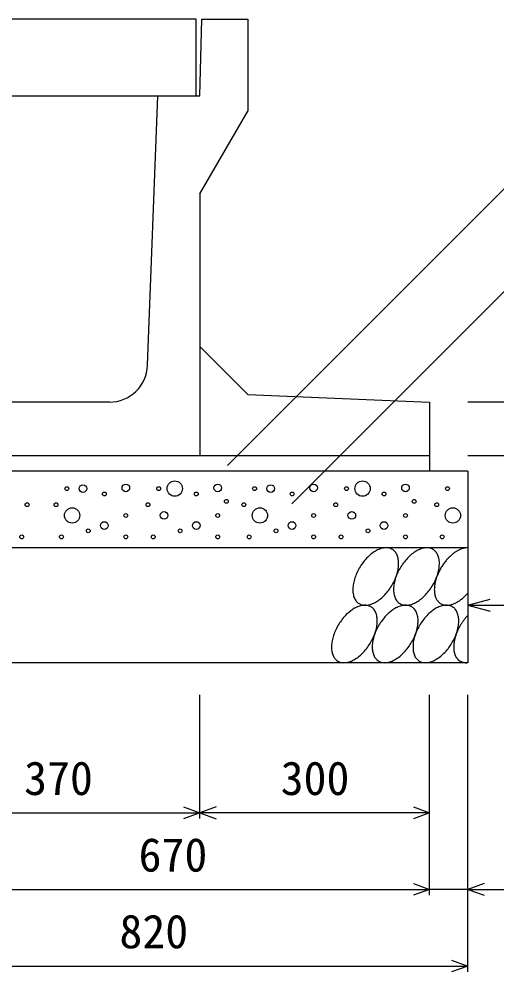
# Model space of a CAD drawing. Units: millimetres, scale not verified. Extents: x -25200 to 25200, y -8910 to 8910.
# Drawn here: x 9379 to 10003, y 5162 to 6406 of the extents above; entities that cross this region are included whole.
import ezdxf
from ezdxf.enums import TextEntityAlignment as Align

# ---------------------------------------------------------------- set-up
doc = ezdxf.new("R2010")
doc.units = ezdxf.units.MM
doc.header["$LTSCALE"] = 30
for name, color, linetype, lineweight in [('0-0_DIM', 7, 'Continuous', 25), ('0-2_HATCH', 6, 'Continuous', 25), ('0-5_OUTLINE', 3, 'Continuous', 25)]:
    doc.layers.add(name, color=color, linetype=linetype, lineweight=lineweight)
doc.styles.add('ＭＳ ゴシック', font='')
doc.styles.get('ＭＳ ゴシック').set_extended_font_data('MS Gothic')

msp = doc.modelspace()

# ---------------------------------------------------------------- linework, layer by layer
at = {"layer": '0-0_DIM'}
for p, q in [((10159.3, 6331.6), (9650.69, 5822.99)), ((10094.97, 6132.94), (9735.07, 5773.04)), ((10137.28, 5905.67), (9964.78, 5905.67)), ((10137.28, 5835.67), (9964.78, 5835.67)), ((9964.78, 5640.67), (9993.76, 5648.44)), ((9964.78, 5640.67), (10398.09, 5640.67)), ((9964.78, 5640.67), (9993.76, 5632.91)), ((9614.78, 5362.25), (9614.78, 5523.61)), ((9914.78, 5262.25), (9914.78, 5523.61)), ((9964.78, 5162.25), (9964.78, 5523.61)), ((9244.78, 5369.75), (9614.78, 5369.75)), ((9914.78, 5369.75), (9614.78, 5369.75)), ((9244.78, 5269.75), (9914.78, 5269.75)), ((9964.78, 5269.75), (9914.78, 5269.75)), ((9964.78, 5269.75), (10106.57, 5269.75)), ((9144.78, 5169.75), (9964.78, 5169.75))]:
    msp.add_line(p, q, dxfattribs=at)
for points in [[(9593.64, 5377.44), (9614.78, 5369.75), (9593.64, 5362.05)], [(9635.92, 5377.44), (9614.78, 5369.75), (9635.92, 5362.05)], [(9893.64, 5377.44), (9914.78, 5369.75), (9893.64, 5362.05)], [(9893.64, 5277.44), (9914.78, 5269.75), (9893.64, 5262.05)], [(9985.92, 5277.44), (9964.78, 5269.75), (9985.92, 5262.05)], [(9943.64, 5177.44), (9964.78, 5169.75), (9943.64, 5162.05)]]:
    msp.add_lwpolyline(points, dxfattribs=at)
at = {"layer": '0-2_HATCH'}
msp.add_lwpolyline([(9209.78, 6405.67), (9209.78, 6305.67), (9609.78, 6305.67), (9609.78, 6405.67)], close=True, dxfattribs=at)
for points in [[(9866.28, 5713.45), (9865.28, 5714.03), (9864.18, 5714.52), (9863.08, 5714.93), (9861.88, 5715.24), (9860.68, 5715.47), (9859.48, 5715.6), (9858.18, 5715.65), (9856.88, 5715.6), (9855.48, 5715.47), (9854.08, 5715.24), (9852.68, 5714.93), (9851.28, 5714.52), (9849.88, 5714.03), (9848.38, 5713.46), (9846.98, 5712.79), (9845.48, 5712.05), (9843.98, 5711.22), (9842.58, 5710.31), (9841.08, 5709.33), (9839.58, 5708.27), (9838.18, 5707.14), (9836.78, 5705.93), (9835.38, 5704.66), (9833.98, 5703.33), (9832.58, 5701.94), (9831.28, 5700.49), (9829.98, 5698.98), (9828.68, 5697.43), (9827.48, 5695.83), (9826.28, 5694.18), (9825.18, 5692.5), (9824.08, 5690.78), (9822.98, 5689.03), (9821.98, 5687.26), (9821.08, 5685.46), (9820.18, 5683.65), (9819.38, 5681.82), (9818.58, 5679.99), (9817.88, 5678.15)], [(9873.68, 5701.94), (9873.38, 5703.33), (9872.98, 5704.66), (9872.48, 5705.93), (9871.98, 5707.13), (9871.28, 5708.27), (9870.68, 5709.33), (9869.88, 5710.31), (9869.08, 5711.22), (9868.18, 5712.05), (9867.28, 5712.79), (9866.28, 5713.45)], [(9919.48, 5713.45), (9918.48, 5714.03), (9917.38, 5714.52), (9916.28, 5714.93), (9915.08, 5715.24), (9913.88, 5715.47), (9912.68, 5715.6), (9911.38, 5715.65), (9910.08, 5715.6), (9908.68, 5715.47), (9907.28, 5715.24), (9905.88, 5714.93), (9904.48, 5714.52), (9903.08, 5714.03), (9901.58, 5713.46), (9900.18, 5712.79), (9898.68, 5712.05), (9897.18, 5711.22), (9895.78, 5710.31), (9894.28, 5709.33), (9892.78, 5708.27), (9891.38, 5707.14), (9889.98, 5705.93), (9888.58, 5704.66), (9887.18, 5703.33), (9885.78, 5701.94), (9884.48, 5700.49), (9883.18, 5698.98), (9881.88, 5697.43), (9880.68, 5695.83), (9879.48, 5694.18), (9878.38, 5692.5), (9877.28, 5690.78), (9876.18, 5689.03), (9875.18, 5687.26), (9874.28, 5685.46), (9873.38, 5683.65), (9872.58, 5681.82), (9871.78, 5679.99), (9871.08, 5678.15)], [(9926.98, 5701.94), (9926.58, 5703.33), (9926.18, 5704.66), (9925.68, 5705.93), (9925.18, 5707.13), (9924.48, 5708.27), (9923.88, 5709.33), (9923.08, 5710.31), (9922.28, 5711.22), (9921.38, 5712.05), (9920.48, 5712.79), (9919.48, 5713.45)], [(9964.78, 5715.65), (9963.88, 5715.64), (9963.08, 5715.59), (9962.18, 5715.5), (9961.28, 5715.38), (9960.38, 5715.21), (9959.48, 5715.01), (9958.58, 5714.77), (9957.58, 5714.49), (9956.68, 5714.18), (9955.68, 5713.83), (9954.78, 5713.44), (9953.78, 5713.01), (9952.88, 5712.55), (9951.88, 5712.06), (9950.98, 5711.53), (9949.98, 5710.96), (9948.98, 5710.36), (9948.08, 5709.73), (9947.08, 5709.07), (9946.18, 5708.37), (9945.18, 5707.64), (9944.28, 5706.88), (9943.38, 5706.1), (9942.48, 5705.28), (9941.48, 5704.44), (9940.58, 5703.56), (9939.68, 5702.67), (9938.88, 5701.75), (9937.98, 5700.8), (9937.08, 5699.83), (9936.28, 5698.84), (9935.48, 5697.82), (9934.58, 5696.79), (9933.78, 5695.74), (9933.08, 5694.66), (9932.28, 5693.58), (9931.58, 5692.47), (9930.78, 5691.35), (9930.08, 5690.22)], [(9840.58, 5642.84), (9842.08, 5643.5), (9843.58, 5644.25), (9844.98, 5645.07), (9846.48, 5645.98), (9847.98, 5646.97), (9849.38, 5648.03), (9850.78, 5649.16), (9852.28, 5650.36), (9853.68, 5651.63), (9855.08, 5652.96), (9856.38, 5654.36), (9857.78, 5655.81), (9859.08, 5657.31), (9860.28, 5658.87), (9861.58, 5660.47), (9862.68, 5662.11), (9863.88, 5663.79), (9864.98, 5665.51), (9865.98, 5667.26), (9866.98, 5669.03), (9867.98, 5670.83), (9868.78, 5672.64), (9869.68, 5674.47), (9870.38, 5676.31), (9871.08, 5678.15), (9871.78, 5679.99), (9872.28, 5681.82), (9872.78, 5683.65), (9873.28, 5685.46), (9873.58, 5687.26), (9873.88, 5689.03), (9874.18, 5690.78), (9874.28, 5692.5), (9874.38, 5694.18), (9874.38, 5695.82), (9874.38, 5697.42), (9874.18, 5698.98), (9873.98, 5700.48), (9873.68, 5701.94)], [(9893.78, 5642.84), (9895.28, 5643.5), (9896.78, 5644.25), (9898.18, 5645.07), (9899.68, 5645.98), (9901.18, 5646.97), (9902.58, 5648.03), (9904.08, 5649.16), (9905.48, 5650.36), (9906.88, 5651.63), (9908.28, 5652.96), (9909.58, 5654.36), (9910.98, 5655.81), (9912.28, 5657.31), (9913.48, 5658.87), (9914.78, 5660.47), (9915.88, 5662.11), (9917.08, 5663.79), (9918.18, 5665.51), (9919.18, 5667.26), (9920.18, 5669.03), (9921.18, 5670.83), (9921.98, 5672.64), (9922.88, 5674.47), (9923.58, 5676.31), (9924.28, 5678.15), (9924.98, 5679.99), (9925.48, 5681.82), (9926.08, 5683.65), (9926.48, 5685.46), (9926.88, 5687.26), (9927.18, 5689.03), (9927.38, 5690.78), (9927.48, 5692.5), (9927.58, 5694.18), (9927.58, 5695.82), (9927.58, 5697.42), (9927.38, 5698.98), (9927.18, 5700.48), (9926.98, 5701.94)], [(9930.08, 5690.22), (9929.48, 5689.08), (9928.78, 5687.92), (9928.18, 5686.75), (9927.58, 5685.58), (9926.98, 5684.4), (9926.38, 5683.21), (9925.88, 5682.01), (9925.38, 5680.82), (9924.88, 5679.62), (9924.38, 5678.41), (9923.98, 5677.21), (9923.58, 5676.01), (9923.18, 5674.81), (9922.88, 5673.61), (9922.58, 5672.42), (9922.28, 5671.24), (9921.98, 5670.06), (9921.78, 5668.89), (9921.58, 5667.73), (9921.38, 5666.58), (9921.28, 5665.44), (9921.18, 5664.31), (9921.08, 5663.2), (9921.08, 5662.11), (9920.98, 5661.03), (9921.08, 5659.97), (9921.08, 5658.93), (9921.18, 5657.9), (9921.28, 5656.9), (9921.38, 5655.92), (9921.58, 5654.96), (9921.78, 5654.03), (9921.98, 5653.12), (9922.28, 5652.24), (9922.58, 5651.38), (9922.88, 5650.55), (9923.18, 5649.75), (9923.58, 5648.98), (9923.98, 5648.24)], [(9817.88, 5678.15), (9817.28, 5676.31), (9816.68, 5674.47), (9816.18, 5672.65), (9815.78, 5670.83), (9815.38, 5669.04), (9815.08, 5667.26), (9814.88, 5665.52), (9814.68, 5663.8), (9814.58, 5662.12), (9814.58, 5660.47), (9814.68, 5658.87), (9814.78, 5657.31), (9814.98, 5655.81), (9815.28, 5654.36), (9815.58, 5652.96), (9816.08, 5651.63), (9816.48, 5650.36), (9817.08, 5649.16), (9817.68, 5648.03), (9818.38, 5646.97), (9819.08, 5645.98), (9819.88, 5645.08), (9820.78, 5644.25), (9821.68, 5643.5), (9822.68, 5642.84), (9823.68, 5642.26), (9824.78, 5641.77), (9825.88, 5641.37), (9827.08, 5641.05), (9828.28, 5640.83), (9829.58, 5640.69), (9830.88, 5640.65), (9832.18, 5640.69), (9833.48, 5640.83), (9834.88, 5641.05), (9836.28, 5641.37), (9837.68, 5641.77), (9839.18, 5642.26), (9840.58, 5642.84)], [(9871.08, 5678.15), (9870.48, 5676.31), (9869.88, 5674.47), (9869.38, 5672.65), (9868.98, 5670.83), (9868.58, 5669.04), (9868.28, 5667.26), (9868.08, 5665.52), (9867.88, 5663.8), (9867.78, 5662.12), (9867.78, 5660.47), (9867.88, 5658.87), (9867.98, 5657.31), (9868.18, 5655.81), (9868.48, 5654.36), (9868.88, 5652.96), (9869.28, 5651.63), (9869.78, 5650.36), (9870.28, 5649.16), (9870.88, 5648.03), (9871.58, 5646.97), (9872.28, 5645.98), (9873.18, 5645.08), (9873.98, 5644.25), (9874.88, 5643.5), (9875.88, 5642.84), (9876.88, 5642.26), (9877.98, 5641.77), (9879.18, 5641.37), (9880.28, 5641.05), (9881.48, 5640.83), (9882.78, 5640.69), (9884.08, 5640.65), (9885.38, 5640.69), (9886.78, 5640.83), (9888.08, 5641.05), (9889.48, 5641.37), (9890.98, 5641.77), (9892.38, 5642.26), (9893.78, 5642.84)], [(9923.98, 5648.24), (9924.38, 5647.53), (9924.88, 5646.85), (9925.38, 5646.21), (9925.88, 5645.59), (9926.38, 5645.01), (9926.98, 5644.47), (9927.58, 5643.96), (9928.18, 5643.48), (9928.78, 5643.04), (9929.48, 5642.63), (9930.08, 5642.27), (9930.78, 5641.94), (9931.58, 5641.64), (9932.28, 5641.38), (9933.08, 5641.17), (9933.78, 5640.99), (9934.58, 5640.84), (9935.48, 5640.74), (9936.28, 5640.67), (9937.08, 5640.65), (9937.98, 5640.66), (9938.88, 5640.71), (9939.68, 5640.8), (9940.58, 5640.93), (9941.48, 5641.09), (9942.48, 5641.29), (9943.38, 5641.54), (9944.28, 5641.82), (9945.18, 5642.13), (9946.18, 5642.49), (9947.08, 5642.88), (9948.08, 5643.3), (9948.98, 5643.77), (9949.98, 5644.26), (9950.98, 5644.8), (9951.88, 5645.36), (9952.88, 5645.96), (9953.78, 5646.6), (9954.78, 5647.26)], [(9954.78, 5647.26), (9955.68, 5647.96), (9956.68, 5648.69), (9957.58, 5649.45), (9958.58, 5650.24), (9959.48, 5651.06), (9960.38, 5651.9), (9961.28, 5652.77), (9962.18, 5653.67), (9963.08, 5654.6), (9963.88, 5655.54), (9964.78, 5656.51)], [(9838.48, 5638.46), (9837.38, 5639.04), (9836.28, 5639.53), (9835.18, 5639.94), (9833.98, 5640.25), (9832.78, 5640.48), (9831.58, 5640.61), (9830.28, 5640.66), (9828.98, 5640.61), (9827.58, 5640.48), (9826.18, 5640.25), (9824.78, 5639.94), (9823.38, 5639.53), (9821.98, 5639.04), (9820.48, 5638.47), (9819.08, 5637.8), (9817.58, 5637.06), (9816.08, 5636.23), (9814.68, 5635.32), (9813.18, 5634.34), (9811.78, 5633.28), (9810.28, 5632.15), (9808.88, 5630.94), (9807.48, 5629.67), (9806.08, 5628.34), (9804.68, 5626.95), (9803.38, 5625.5), (9802.08, 5623.99), (9800.78, 5622.44), (9799.58, 5620.84), (9798.38, 5619.19), (9797.28, 5617.51), (9796.18, 5615.79), (9795.08, 5614.04), (9794.08, 5612.27), (9793.18, 5610.47), (9792.28, 5608.66), (9791.48, 5606.83), (9790.68, 5605), (9789.98, 5603.16)], [(9845.88, 5626.94), (9845.48, 5628.34), (9845.08, 5629.67), (9844.58, 5630.94), (9844.08, 5632.14), (9843.38, 5633.28), (9842.78, 5634.34), (9841.98, 5635.32), (9841.18, 5636.23), (9840.28, 5637.06), (9839.38, 5637.8), (9838.48, 5638.46)], [(9891.68, 5638.46), (9890.58, 5639.04), (9889.48, 5639.53), (9888.38, 5639.94), (9887.28, 5640.25), (9885.98, 5640.48), (9884.78, 5640.61), (9883.48, 5640.66), (9882.18, 5640.61), (9880.78, 5640.48), (9879.38, 5640.25), (9877.98, 5639.94), (9876.58, 5639.53), (9875.18, 5639.04), (9873.68, 5638.47), (9872.28, 5637.8), (9870.78, 5637.06), (9869.28, 5636.23), (9867.88, 5635.32), (9866.38, 5634.34), (9864.98, 5633.28), (9863.48, 5632.15), (9862.08, 5630.94), (9860.68, 5629.67), (9859.28, 5628.34), (9857.88, 5626.95), (9856.58, 5625.5), (9855.28, 5623.99), (9853.98, 5622.44), (9852.78, 5620.84), (9851.58, 5619.19), (9850.48, 5617.51), (9849.38, 5615.79), (9848.28, 5614.04), (9847.38, 5612.27), (9846.38, 5610.47), (9845.48, 5608.66), (9844.68, 5606.83), (9843.88, 5605), (9843.18, 5603.16)], [(9899.08, 5626.94), (9898.68, 5628.34), (9898.28, 5629.67), (9897.78, 5630.94), (9897.28, 5632.14), (9896.68, 5633.28), (9895.98, 5634.34), (9895.18, 5635.32), (9894.38, 5636.23), (9893.58, 5637.06), (9892.58, 5637.8), (9891.68, 5638.46)], [(9944.88, 5638.46), (9943.78, 5639.04), (9942.78, 5639.53), (9941.58, 5639.94), (9940.48, 5640.25), (9939.18, 5640.48), (9937.98, 5640.61), (9936.68, 5640.66), (9935.38, 5640.61), (9933.98, 5640.48), (9932.68, 5640.25), (9931.28, 5639.94), (9929.78, 5639.53), (9928.38, 5639.04), (9926.88, 5638.47), (9925.48, 5637.8), (9923.98, 5637.06), (9922.58, 5636.23), (9921.08, 5635.32), (9919.58, 5634.34), (9918.18, 5633.28), (9916.68, 5632.15), (9915.28, 5630.94), (9913.88, 5629.67), (9912.48, 5628.34), (9911.08, 5626.95), (9909.78, 5625.5), (9908.48, 5623.99), (9907.28, 5622.44), (9905.98, 5620.84), (9904.78, 5619.19), (9903.68, 5617.51), (9902.58, 5615.79), (9901.58, 5614.04), (9900.58, 5612.27), (9899.58, 5610.47), (9898.68, 5608.66), (9897.88, 5606.83), (9897.18, 5605), (9896.38, 5603.16)], [(9952.28, 5626.94), (9951.88, 5628.34), (9951.48, 5629.67), (9950.98, 5630.94), (9950.48, 5632.14), (9949.88, 5633.28), (9949.18, 5634.34), (9948.38, 5635.32), (9947.58, 5636.23), (9946.78, 5637.06), (9945.78, 5637.8), (9944.88, 5638.46)], [(9812.68, 5567.85), (9814.18, 5568.51), (9815.68, 5569.26), (9817.08, 5570.08), (9818.58, 5570.99), (9820.08, 5571.98), (9821.48, 5573.04), (9822.98, 5574.17), (9824.38, 5575.37), (9825.78, 5576.64), (9827.18, 5577.97), (9828.48, 5579.37), (9829.88, 5580.82), (9831.18, 5582.32), (9832.38, 5583.88), (9833.68, 5585.48), (9834.78, 5587.12), (9835.98, 5588.8), (9837.08, 5590.52), (9838.08, 5592.27), (9839.08, 5594.04), (9840.08, 5595.84), (9840.88, 5597.65), (9841.78, 5599.48), (9842.48, 5601.31), (9843.18, 5603.15), (9843.88, 5604.99), (9844.38, 5606.83), (9844.98, 5608.66), (9845.38, 5610.47), (9845.78, 5612.27), (9846.08, 5614.04), (9846.28, 5615.79), (9846.38, 5617.51), (9846.48, 5619.19), (9846.48, 5620.83), (9846.48, 5622.43), (9846.28, 5623.99), (9846.08, 5625.49), (9845.88, 5626.94)], [(9865.98, 5567.85), (9867.38, 5568.51), (9868.88, 5569.26), (9870.28, 5570.08), (9871.78, 5570.99), (9873.28, 5571.98), (9874.68, 5573.04), (9876.18, 5574.17), (9877.58, 5575.37), (9878.98, 5576.64), (9880.38, 5577.97), (9881.68, 5579.37), (9883.08, 5580.82), (9884.38, 5582.32), (9885.58, 5583.88), (9886.88, 5585.48), (9888.08, 5587.12), (9889.18, 5588.8), (9890.28, 5590.52), (9891.28, 5592.27), (9892.28, 5594.04), (9893.28, 5595.84), (9894.18, 5597.65), (9894.98, 5599.48), (9895.68, 5601.31), (9896.38, 5603.15), (9897.08, 5604.99), (9897.68, 5606.83), (9898.18, 5608.66), (9898.58, 5610.47), (9898.98, 5612.27), (9899.28, 5614.04), (9899.48, 5615.79), (9899.58, 5617.51), (9899.68, 5619.19), (9899.68, 5620.83), (9899.68, 5622.43), (9899.48, 5623.99), (9899.28, 5625.49), (9899.08, 5626.94)], [(9919.18, 5567.85), (9920.58, 5568.51), (9922.08, 5569.26), (9923.58, 5570.08), (9924.98, 5570.99), (9926.48, 5571.98), (9927.88, 5573.04), (9929.38, 5574.17), (9930.78, 5575.37), (9932.18, 5576.64), (9933.58, 5577.97), (9934.98, 5579.37), (9936.28, 5580.82), (9937.58, 5582.32), (9938.88, 5583.88), (9940.08, 5585.48), (9941.28, 5587.12), (9942.38, 5588.8), (9943.48, 5590.52), (9944.48, 5592.27), (9945.48, 5594.04), (9946.48, 5595.84), (9947.38, 5597.65), (9948.18, 5599.48), (9948.98, 5601.31), (9949.68, 5603.15), (9950.28, 5604.99), (9950.88, 5606.83), (9951.38, 5608.66), (9951.78, 5610.47), (9952.18, 5612.27), (9952.48, 5614.04), (9952.68, 5615.79), (9952.88, 5617.51), (9952.88, 5619.19), (9952.98, 5620.83), (9952.88, 5622.43), (9952.78, 5623.99), (9952.58, 5625.49), (9952.28, 5626.94)], [(9964.78, 5627.41), (9964.28, 5626.88), (9963.78, 5626.34), (9963.28, 5625.8), (9962.78, 5625.24), (9962.28, 5624.68), (9961.78, 5624.11), (9961.28, 5623.54), (9960.88, 5622.96), (9960.38, 5622.37), (9959.88, 5621.77), (9959.48, 5621.17), (9958.98, 5620.56), (9958.58, 5619.95), (9958.08, 5619.33), (9957.68, 5618.7), (9957.28, 5618.07), (9956.88, 5617.44), (9956.38, 5616.8), (9955.98, 5616.15), (9955.58, 5615.5), (9955.18, 5614.85), (9954.88, 5614.19), (9954.48, 5613.53), (9954.08, 5612.86), (9953.68, 5612.2), (9953.38, 5611.53), (9952.98, 5610.85), (9952.68, 5610.17), (9952.28, 5609.5), (9951.98, 5608.82), (9951.68, 5608.13), (9951.38, 5607.45), (9951.08, 5606.76), (9950.78, 5606.07), (9950.48, 5605.39), (9950.18, 5604.7), (9949.98, 5604.01), (9949.68, 5603.32), (9949.48, 5602.63)], [(9789.98, 5603.16), (9789.38, 5601.32), (9788.78, 5599.48), (9788.28, 5597.66), (9787.88, 5595.84), (9787.48, 5594.05), (9787.18, 5592.27), (9786.98, 5590.52), (9786.78, 5588.81), (9786.68, 5587.12), (9786.68, 5585.48), (9786.78, 5583.88), (9786.88, 5582.32), (9787.08, 5580.82), (9787.38, 5579.37), (9787.78, 5577.97), (9788.18, 5576.64), (9788.68, 5575.37), (9789.18, 5574.17), (9789.78, 5573.04), (9790.48, 5571.98), (9791.28, 5570.99), (9792.08, 5570.09), (9792.88, 5569.26), (9793.78, 5568.51), (9794.78, 5567.85), (9795.88, 5567.27), (9796.88, 5566.78), (9798.08, 5566.38), (9799.18, 5566.06), (9800.38, 5565.84), (9801.68, 5565.7), (9802.98, 5565.66), (9804.28, 5565.7), (9805.68, 5565.84), (9806.98, 5566.06), (9808.38, 5566.38), (9809.88, 5566.78), (9811.28, 5567.27), (9812.68, 5567.85)], [(9843.18, 5603.16), (9842.58, 5601.32), (9841.98, 5599.48), (9841.48, 5597.66), (9841.08, 5595.84), (9840.68, 5594.05), (9840.38, 5592.27), (9840.18, 5590.52), (9839.98, 5588.81), (9839.98, 5587.12), (9839.88, 5585.48), (9839.98, 5583.88), (9840.08, 5582.32), (9840.28, 5580.82), (9840.58, 5579.37), (9840.98, 5577.97), (9841.38, 5576.64), (9841.88, 5575.37), (9842.38, 5574.17), (9842.98, 5573.04), (9843.68, 5571.98), (9844.48, 5570.99), (9845.28, 5570.09), (9846.08, 5569.26), (9847.08, 5568.51), (9847.98, 5567.85), (9849.08, 5567.27), (9850.08, 5566.78), (9851.28, 5566.38), (9852.38, 5566.06), (9853.68, 5565.84), (9854.88, 5565.7), (9856.18, 5565.66), (9857.48, 5565.7), (9858.88, 5565.84), (9860.18, 5566.06), (9861.58, 5566.38), (9863.08, 5566.78), (9864.48, 5567.27), (9865.98, 5567.85)], [(9896.38, 5603.16), (9895.78, 5601.32), (9895.18, 5599.48), (9894.68, 5597.66), (9894.28, 5595.84), (9893.88, 5594.05), (9893.58, 5592.27), (9893.38, 5590.52), (9893.28, 5588.81), (9893.18, 5587.12), (9893.18, 5585.48), (9893.18, 5583.88), (9893.28, 5582.32), (9893.58, 5580.82), (9893.78, 5579.37), (9894.18, 5577.97), (9894.58, 5576.64), (9895.08, 5575.37), (9895.58, 5574.17), (9896.18, 5573.04), (9896.88, 5571.98), (9897.68, 5570.99), (9898.48, 5570.09), (9899.28, 5569.26), (9900.28, 5568.51), (9901.18, 5567.85), (9902.28, 5567.27), (9903.28, 5566.78), (9904.48, 5566.38), (9905.58, 5566.06), (9906.88, 5565.84), (9908.08, 5565.7), (9909.38, 5565.66), (9910.68, 5565.7), (9912.08, 5565.84), (9913.48, 5566.06), (9914.88, 5566.38), (9916.28, 5566.78), (9917.68, 5567.27), (9919.18, 5567.85)], [(9949.48, 5602.63), (9949.18, 5601.94), (9948.98, 5601.25), (9948.78, 5600.56), (9948.58, 5599.87), (9948.38, 5599.19), (9948.18, 5598.5), (9947.98, 5597.82), (9947.78, 5597.14), (9947.58, 5596.46), (9947.48, 5595.78), (9947.28, 5595.1), (9947.18, 5594.43), (9947.08, 5593.76), (9946.98, 5593.09), (9946.88, 5592.43), (9946.78, 5591.77), (9946.68, 5591.12), (9946.58, 5590.47), (9946.48, 5589.82), (9946.48, 5589.18), (9946.38, 5588.54), (9946.38, 5587.91), (9946.38, 5587.28), (9946.38, 5586.66), (9946.38, 5586.04), (9946.38, 5585.43), (9946.38, 5584.82), (9946.38, 5584.22), (9946.38, 5583.63), (9946.48, 5583.05), (9946.48, 5582.47), (9946.58, 5581.9), (9946.68, 5581.33), (9946.78, 5580.77), (9946.88, 5580.22), (9946.98, 5579.68), (9947.08, 5579.15), (9947.18, 5578.62), (9947.28, 5578.1)], [(9947.28, 5578.1), (9947.48, 5577.6), (9947.58, 5577.1), (9947.78, 5576.6), (9947.98, 5576.12), (9948.18, 5575.65), (9948.38, 5575.18), (9948.58, 5574.73), (9948.78, 5574.28), (9948.98, 5573.85), (9949.18, 5573.42), (9949.48, 5573.01), (9949.68, 5572.6), (9949.98, 5572.21), (9950.18, 5571.82), (9950.48, 5571.45), (9950.78, 5571.09), (9951.08, 5570.73), (9951.38, 5570.39), (9951.68, 5570.06), (9951.98, 5569.74), (9952.28, 5569.44), (9952.68, 5569.14), (9952.98, 5568.86), (9953.38, 5568.58), (9953.68, 5568.32), (9954.08, 5568.07), (9954.48, 5567.83), (9954.88, 5567.61), (9955.18, 5567.4), (9955.58, 5567.19), (9955.98, 5567), (9956.38, 5566.83), (9956.88, 5566.66), (9957.28, 5566.51), (9957.68, 5566.37), (9958.08, 5566.24), (9958.58, 5566.13), (9958.98, 5566.02), (9959.48, 5565.93)], [(9959.48, 5565.93), (9959.88, 5565.86), (9960.38, 5565.79), (9960.88, 5565.74), (9961.28, 5565.7), (9961.78, 5565.67), (9962.28, 5565.66), (9962.78, 5565.66), (9963.28, 5565.67), (9963.78, 5565.69), (9964.28, 5565.73), (9964.78, 5565.78)]]:
    msp.add_lwpolyline(points, dxfattribs=at)
for centre, radius in [((9441.02, 5792.85), 2.5), ((9462.05, 5792.85), 5), ((9518.13, 5793.73), 5), ((9561.02, 5792.85), 2.5), ((9582.05, 5792.85), 10), ((9638.13, 5793.73), 5), ((9686.25, 5792.85), 2.5), ((9707.28, 5792.85), 5), ((9763.35, 5793.73), 5), ((9806.25, 5792.85), 2.5), ((9827.28, 5792.85), 10), ((9883.35, 5793.73), 5), ((9938.17, 5792.85), 2.5), ((9490.09, 5785.85), 2.5), ((9610.09, 5785.85), 2.5), ((9735.31, 5785.85), 2.5), ((9855.31, 5785.85), 2.5), ((9389.18, 5771.84), 2.5), ((9427, 5771.84), 2.5), ((9547, 5771.84), 2.5), ((9649.47, 5776.16), 2.5), ((9672.23, 5771.84), 2.5), ((9792.23, 5771.84), 2.5), ((9894.69, 5776.16), 2.5), ((9924.15, 5771.84), 2.5), ((9448.03, 5757.83), 10), ((9518.13, 5757.83), 2.5), ((9568.03, 5757.83), 5), ((9638.13, 5757.83), 2.5), ((9693.26, 5757.83), 10), ((9763.35, 5757.83), 2.5), ((9813.26, 5757.83), 5), ((9883.35, 5757.83), 2.5), ((9945.18, 5757.83), 10), ((9490.09, 5744.7), 5), ((9610.09, 5744.7), 5), ((9735.31, 5744.7), 5), ((9855.31, 5744.7), 5), ((9469.06, 5737.7), 2.5), ((9589.06, 5737.7), 2.5), ((9714.28, 5737.7), 2.5), ((9834.28, 5737.7), 2.5), ((9382.17, 5729.82), 2.5), ((9434.01, 5729.82), 2.5), ((9518.13, 5729.82), 2.5), ((9554.01, 5729.82), 2.5), ((9638.13, 5729.82), 2.5), ((9679.24, 5729.82), 2.5), ((9763.35, 5729.82), 2.5), ((9799.24, 5729.82), 2.5), ((9883.35, 5729.82), 2.5), ((9931.16, 5729.82), 2.5)]:
    msp.add_circle(centre, radius, dxfattribs=at)
at = {"layer": '0-5_OUTLINE'}
for p, q in [((9614.78, 6305.67), (9617.28, 6405.67)), ((9617.28, 6405.67), (9677.28, 6405.67)), ((9677.28, 6405.67), (9677.28, 6285.67)), ((9546.58, 5953.8), (9559.78, 6305.67)), ((9559.78, 6305.67), (9614.78, 6305.67)), ((9614.78, 6177.67), (9677.28, 6285.67)), ((9614.78, 6177.67), (9614.78, 5835.67)), ((9496.62, 5905.67), (9322.94, 5905.67)), ((9914.78, 5835.67), (9244.78, 5835.67)), ((9964.78, 5815.67), (9144.78, 5815.67)), ((9964.78, 5815.67), (9964.78, 5565.67)), ((9964.78, 5715.67), (9144.78, 5715.67)), ((9964.78, 5565.67), (9144.78, 5565.67))]:
    msp.add_line(p, q, dxfattribs=at)
msp.add_lwpolyline([(9614.78, 5978.17), (9677.28, 5915.67), (9914.78, 5905.67), (9914.78, 5815.67)], dxfattribs=at)
msp.add_arc((9496.62, 5955.67), 50, 270, 357.85241, dxfattribs=at)

# ---------------------------------------------------------------- texts
at = {"layer": '0-0_DIM', "style": 'ＭＳ ゴシック'}
for s, p in [('370', (9385.31, 5379.75)), ('300', (9720.31, 5379.75)), ('670', (9534.78, 5279.75)), ('820', (9509.78, 5179.75))]:
    msp.add_text(s, height=43.99, dxfattribs=at).set_placement(p, align=Align.BOTTOM_LEFT)

doc.saveas('drawing.dxf')
